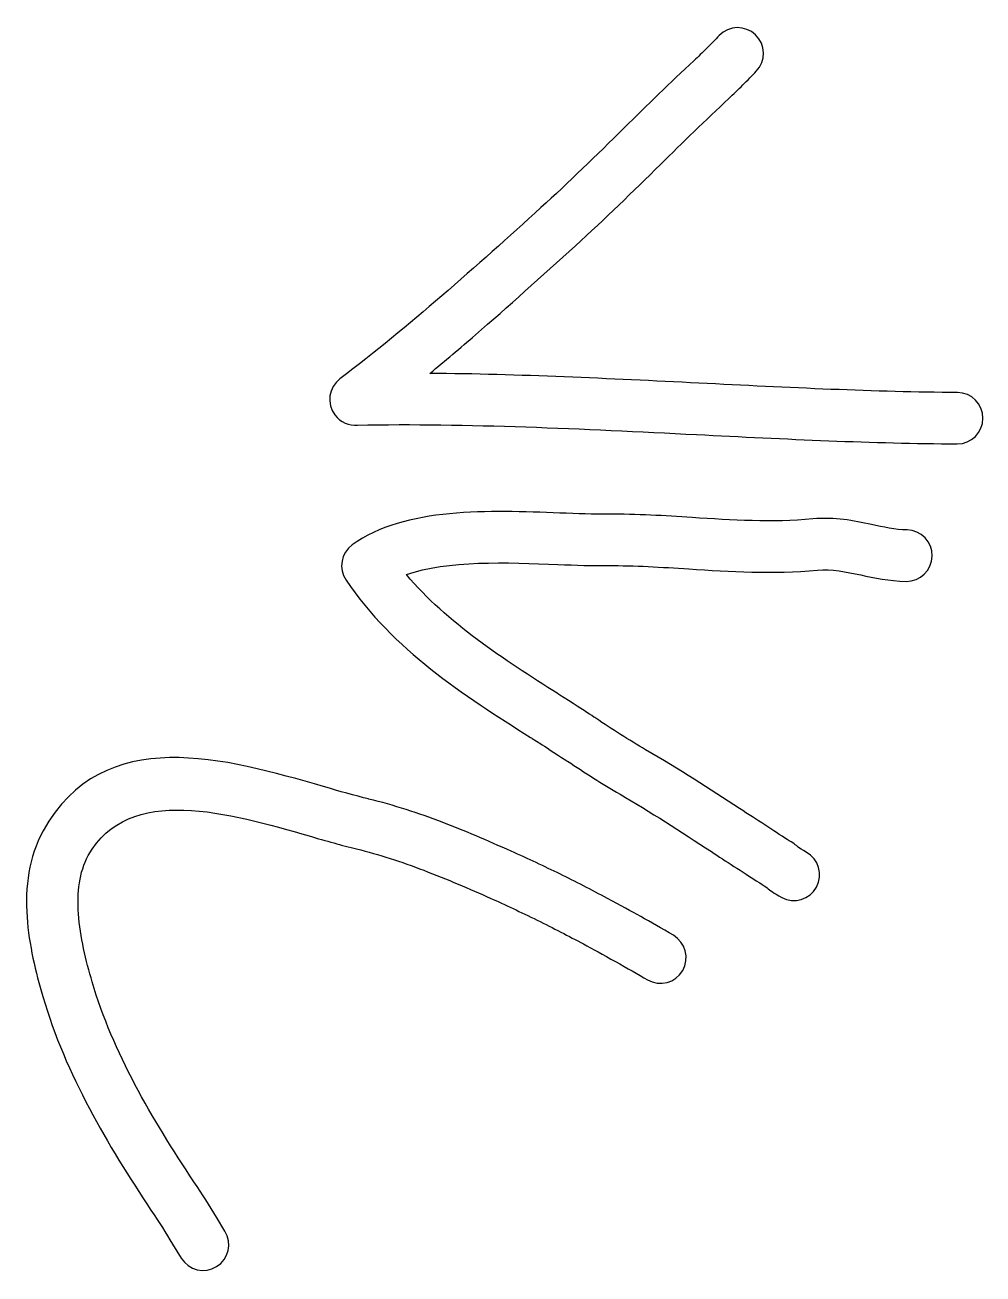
# Model space of a CAD drawing. Header units: centimetres. Extents: x -14.68 to -5.32, y -11.18 to -8.76.
# Drawn here: x -7.178 to -5.322, y -11.179 to -8.758 of the extents above.
import ezdxf

# ---------------------------------------------------------------- set-up
doc = ezdxf.new("R2010")
doc.units = ezdxf.units.CM
doc.header["$MEASUREMENT"] = 0
doc.layers.add('Layer 1', color=7, linetype='Continuous')

msp = doc.modelspace()

# ---------------------------------------------------------------- linework, layer by layer
at = {"layer": 'Layer 1', "color": 5}
for points, knots in [([(-5.83294, -8.77826), (-5.81385, -8.75842), (-5.78227, -8.7578), (-5.76243, -8.77689), (-5.76243, -8.77689), (-5.74259, -8.79598), (-5.74197, -8.82756), (-5.76106, -8.8474), (-5.76106, -8.8474), (-5.76946, -8.85609), (-5.77807, -8.86491), (-5.78717, -8.87399), (-5.78717, -8.87399), (-5.79634, -8.88315), (-5.80544, -8.89201), (-5.81435, -8.90028), (-5.81435, -8.90028), (-5.85978, -8.94252), (-5.90338, -8.9854), (-5.94696, -9.02826), (-5.94696, -9.02826), (-6.00028, -9.08071), (-6.05363, -9.13317), (-6.11166, -9.18569), (-6.11166, -9.18569), (-6.17693, -9.24478), (-6.2423, -9.30385), (-6.30549, -9.35846), (-6.30549, -9.35846), (-6.33471, -9.38371), (-6.36411, -9.40862), (-6.39372, -9.43302), (-6.39372, -9.43302), (-6.22107, -9.43452), (-6.04539, -9.44332), (-5.87257, -9.452), (-5.87257, -9.452), (-5.69956, -9.46067), (-5.52939, -9.46923), (-5.37145, -9.47011), (-5.37145, -9.47011), (-5.34395, -9.47022), (-5.32174, -9.49261), (-5.32185, -9.52011), (-5.32185, -9.52011), (-5.32196, -9.54761), (-5.34435, -9.56982), (-5.37185, -9.56971), (-5.37185, -9.56971), (-5.53462, -9.5688), (-5.70451, -9.56026), (-5.87725, -9.5516), (-5.87725, -9.5516), (-6.0967, -9.54059), (-6.32079, -9.52934), (-6.53371, -9.5332), (-6.53371, -9.5332), (-6.55023, -9.5346), (-6.56709, -9.52774), (-6.57781, -9.51354), (-6.57781, -9.51354), (-6.59442, -9.49154), (-6.59005, -9.46023), (-6.56805, -9.44362), (-6.56805, -9.44362), (-6.50006, -9.39232), (-6.43467, -9.33831), (-6.37073, -9.28306), (-6.37073, -9.28306), (-6.3036, -9.22505), (-6.24086, -9.16835), (-6.17846, -9.11187), (-6.17846, -9.11187), (-6.12487, -9.06337), (-6.07087, -9.01026), (-6.01688, -8.95716), (-6.01688, -8.95716), (-5.97221, -8.91323), (-5.92751, -8.86927), (-5.88231, -8.82724), (-5.88231, -8.82724), (-5.87358, -8.81913), (-5.86536, -8.81115), (-5.85749, -8.80329), (-5.85749, -8.80329), (-5.84955, -8.79537), (-5.84128, -8.78689), (-5.83294, -8.77826)], [0, 0, 0, 0, 0.0434783, 0.0434783, 0.0434783, 0.0434783, 0.0869565, 0.0869565, 0.0869565, 0.0869565, 0.1304348, 0.1304348, 0.1304348, 0.1304348, 0.173913, 0.173913, 0.173913, 0.173913, 0.2173913, 0.2173913, 0.2173913, 0.2173913, 0.2608696, 0.2608696, 0.2608696, 0.2608696, 0.3043478, 0.3043478, 0.3043478, 0.3043478, 0.3478261, 0.3478261, 0.3478261, 0.3478261, 0.3913043, 0.3913043, 0.3913043, 0.3913043, 0.4347826, 0.4347826, 0.4347826, 0.4347826, 0.4782609, 0.4782609, 0.4782609, 0.4782609, 0.5217391, 0.5217391, 0.5217391, 0.5217391, 0.5652174, 0.5652174, 0.5652174, 0.5652174, 0.6086957, 0.6086957, 0.6086957, 0.6086957, 0.6521739, 0.6521739, 0.6521739, 0.6521739, 0.6956522, 0.6956522, 0.6956522, 0.6956522, 0.7391304, 0.7391304, 0.7391304, 0.7391304, 0.7826087, 0.7826087, 0.7826087, 0.7826087, 0.826087, 0.826087, 0.826087, 0.826087, 0.8695652, 0.8695652, 0.8695652, 0.8695652, 0.9130435, 0.9130435, 0.9130435, 0.9130435, 1, 1, 1, 1]), ([(-5.46902, -9.73649), (-5.44152, -9.73703), (-5.41966, -9.75977), (-5.4202, -9.78727), (-5.4202, -9.78727), (-5.42074, -9.81477), (-5.44348, -9.83663), (-5.47098, -9.83609), (-5.47098, -9.83609), (-5.50442, -9.83534), (-5.53171, -9.82949), (-5.55866, -9.82373), (-5.55866, -9.82373), (-5.58684, -9.81771), (-5.61463, -9.81177), (-5.64259, -9.81437), (-5.64259, -9.81437), (-5.73023, -9.82257), (-5.81114, -9.81731), (-5.89184, -9.81208), (-5.89184, -9.81208), (-5.9446, -9.80866), (-5.99732, -9.80523), (-6.04819, -9.80567), (-6.04819, -9.80567), (-6.07815, -9.80592), (-6.11076, -9.80465), (-6.14552, -9.8033), (-6.14552, -9.8033), (-6.2434, -9.79948), (-6.35991, -9.79494), (-6.43926, -9.82289), (-6.43926, -9.82289), (-6.35986, -9.91764), (-6.25056, -9.98717), (-6.14522, -10.05417), (-6.14522, -10.05417), (-6.14402, -10.05493), (-6.14286, -10.05574), (-6.14175, -10.05658), (-6.14175, -10.05658), (-6.14175, -10.05658), (-6.12532, -10.06704), (-6.12532, -10.06704), (-6.12532, -10.06704), (-6.09863, -10.08407), (-6.08711, -10.09162), (-6.07579, -10.09905), (-6.07579, -10.09905), (-6.0746, -10.09983), (-6.07345, -10.10065), (-6.07235, -10.10151), (-6.07235, -10.10151), (-6.04022, -10.12261), (-6.00802, -10.14366), (-5.97551, -10.1624), (-5.97551, -10.1624), (-5.90981, -10.20031), (-5.85166, -10.23836), (-5.79352, -10.2764), (-5.79352, -10.2764), (-5.76032, -10.29812), (-5.7271, -10.31986), (-5.70121, -10.33623), (-5.70121, -10.33623), (-5.68966, -10.34354), (-5.68439, -10.34758), (-5.6798, -10.35109), (-5.6798, -10.35109), (-5.67614, -10.3539), (-5.67316, -10.35618), (-5.66422, -10.36105), (-5.66422, -10.36105), (-5.64006, -10.37421), (-5.63114, -10.40447), (-5.6443, -10.42863), (-5.6443, -10.42863), (-5.65746, -10.45279), (-5.68772, -10.46171), (-5.71188, -10.44855), (-5.71188, -10.44855), (-5.72838, -10.43956), (-5.73373, -10.43545), (-5.74034, -10.43039), (-5.74034, -10.43039), (-5.74358, -10.42792), (-5.74731, -10.42505), (-5.75433, -10.42061), (-5.75433, -10.42061), (-5.79109, -10.39737), (-5.81969, -10.37866), (-5.8482, -10.36), (-5.8482, -10.36), (-5.90772, -10.32106), (-5.96723, -10.28212), (-6.02511, -10.24872), (-6.02511, -10.24872), (-6.06027, -10.22846), (-6.09371, -10.20658), (-6.12705, -10.1847), (-6.12705, -10.1847), (-6.12821, -10.18407), (-6.12935, -10.18338), (-6.13047, -10.18265), (-6.13047, -10.18265), (-6.15172, -10.16871), (-6.17279, -10.15488), (-6.17884, -10.15102), (-6.17884, -10.15102), (-6.17884, -10.15102), (-6.19528, -10.14055), (-6.19528, -10.14055), (-6.19528, -10.14055), (-6.19645, -10.13993), (-6.1976, -10.13927), (-6.19874, -10.13855), (-6.19874, -10.13855), (-6.3287, -10.05589), (-6.46432, -9.96963), (-6.5561, -9.83372), (-6.5561, -9.83372), (-6.5561, -9.83372), (-6.55608, -9.83371), (-6.55608, -9.83371), (-6.55608, -9.83371), (-6.57108, -9.8115), (-6.56585, -9.78121), (-6.54399, -9.76536), (-6.54399, -9.76536), (-6.44262, -9.69196), (-6.27668, -9.69844), (-6.142, -9.7037), (-6.142, -9.7037), (-6.10764, -9.70504), (-6.07541, -9.70629), (-6.04897, -9.70607), (-6.04897, -9.70607), (-5.99188, -9.70558), (-5.93876, -9.70903), (-5.88558, -9.71248), (-5.88558, -9.71248), (-5.80818, -9.7175), (-5.73057, -9.72254), (-5.65157, -9.71515), (-5.65157, -9.71515), (-5.608, -9.7111), (-5.57324, -9.71854), (-5.53796, -9.72607), (-5.53796, -9.72607), (-5.51495, -9.73099), (-5.49164, -9.73599), (-5.46902, -9.73649)], [0, 0, 0, 0, 0.025641, 0.025641, 0.025641, 0.025641, 0.0512821, 0.0512821, 0.0512821, 0.0512821, 0.0769231, 0.0769231, 0.0769231, 0.0769231, 0.1025641, 0.1025641, 0.1025641, 0.1025641, 0.1282051, 0.1282051, 0.1282051, 0.1282051, 0.1538462, 0.1538462, 0.1538462, 0.1538462, 0.1794872, 0.1794872, 0.1794872, 0.1794872, 0.2051282, 0.2051282, 0.2051282, 0.2051282, 0.2307692, 0.2307692, 0.2307692, 0.2307692, 0.2564103, 0.2564103, 0.2564103, 0.2564103, 0.2820513, 0.2820513, 0.2820513, 0.2820513, 0.3076923, 0.3076923, 0.3076923, 0.3076923, 0.3333333, 0.3333333, 0.3333333, 0.3333333, 0.3589744, 0.3589744, 0.3589744, 0.3589744, 0.3846154, 0.3846154, 0.3846154, 0.3846154, 0.4102564, 0.4102564, 0.4102564, 0.4102564, 0.4358974, 0.4358974, 0.4358974, 0.4358974, 0.4615385, 0.4615385, 0.4615385, 0.4615385, 0.4871795, 0.4871795, 0.4871795, 0.4871795, 0.5128205, 0.5128205, 0.5128205, 0.5128205, 0.5384615, 0.5384615, 0.5384615, 0.5384615, 0.5641026, 0.5641026, 0.5641026, 0.5641026, 0.5897436, 0.5897436, 0.5897436, 0.5897436, 0.6153846, 0.6153846, 0.6153846, 0.6153846, 0.6410256, 0.6410256, 0.6410256, 0.6410256, 0.6666667, 0.6666667, 0.6666667, 0.6666667, 0.6923077, 0.6923077, 0.6923077, 0.6923077, 0.7179487, 0.7179487, 0.7179487, 0.7179487, 0.7435897, 0.7435897, 0.7435897, 0.7435897, 0.7692308, 0.7692308, 0.7692308, 0.7692308, 0.7948718, 0.7948718, 0.7948718, 0.7948718, 0.8205128, 0.8205128, 0.8205128, 0.8205128, 0.8461538, 0.8461538, 0.8461538, 0.8461538, 0.8717949, 0.8717949, 0.8717949, 0.8717949, 0.8974359, 0.8974359, 0.8974359, 0.8974359, 0.9230769, 0.9230769, 0.9230769, 0.9230769, 0.9487179, 0.9487179, 0.9487179, 0.9487179, 1, 1, 1, 1]), ([(-5.92186, -10.52213), (-5.89803, -10.53593), (-5.8899, -10.56646), (-5.9037, -10.59029), (-5.9037, -10.59029), (-5.9175, -10.61412), (-5.94803, -10.62225), (-5.97186, -10.60845), (-5.97186, -10.60845), (-5.99093, -10.59734), (-6.01152, -10.58556), (-6.03389, -10.57303), (-6.03389, -10.57303), (-6.05788, -10.55958), (-6.07867, -10.54814), (-6.09605, -10.53885), (-6.09605, -10.53885), (-6.12463, -10.52356), (-6.15453, -10.50817), (-6.18589, -10.49272), (-6.18589, -10.49272), (-6.21768, -10.47707), (-6.24798, -10.46279), (-6.27654, -10.4501), (-6.27654, -10.4501), (-6.31725, -10.43201), (-6.35923, -10.41381), (-6.40546, -10.39619), (-6.40546, -10.39619), (-6.44887, -10.37963), (-6.49238, -10.3652), (-6.53554, -10.3548), (-6.53554, -10.3548), (-6.53554, -10.3548), (-6.53573, -10.35475), (-6.53573, -10.35475), (-6.53573, -10.35475), (-6.53573, -10.35475), (-6.53574, -10.3548), (-6.53574, -10.3548), (-6.53574, -10.3548), (-6.56385, -10.34802), (-6.59484, -10.33904), (-6.62753, -10.32958), (-6.62753, -10.32958), (-6.78127, -10.28507), (-6.97841, -10.22799), (-7.05558, -10.36768), (-7.05558, -10.36768), (-7.07333, -10.39984), (-7.07751, -10.43945), (-7.07471, -10.48024), (-7.07471, -10.48024), (-7.07162, -10.52519), (-7.06007, -10.57163), (-7.04805, -10.61253), (-7.04805, -10.61253), (-7.02777, -10.68147), (-6.99896, -10.74739), (-6.96525, -10.81113), (-6.96525, -10.81113), (-6.93113, -10.87565), (-6.89174, -10.93826), (-6.85093, -10.99963), (-6.85093, -10.99963), (-6.83314, -11.02636), (-6.82202, -11.04452), (-6.80723, -11.06865), (-6.80723, -11.06865), (-6.80723, -11.06865), (-6.79075, -11.09561), (-6.79075, -11.09561), (-6.79075, -11.09561), (-6.7763, -11.11901), (-6.78356, -11.14971), (-6.80696, -11.16416), (-6.80696, -11.16416), (-6.83036, -11.17861), (-6.86106, -11.17135), (-6.87551, -11.14795), (-6.87551, -11.14795), (-6.87551, -11.14795), (-6.89239, -11.12061), (-6.89239, -11.12061), (-6.89239, -11.12061), (-6.90641, -11.09774), (-6.91694, -11.08054), (-6.93413, -11.05471), (-6.93413, -11.05471), (-6.97642, -10.9911), (-7.01743, -10.92587), (-7.05353, -10.85761), (-7.05353, -10.85761), (-7.09004, -10.78859), (-7.12138, -10.71669), (-7.14375, -10.64065), (-7.14375, -10.64065), (-7.15743, -10.59411), (-7.17061, -10.54071), (-7.17431, -10.48688), (-7.17431, -10.48688), (-7.17828, -10.42893), (-7.17132, -10.37079), (-7.14308, -10.31964), (-7.14308, -10.31964), (-7.02732, -10.1101), (-6.78712, -10.17964), (-6.59979, -10.23388), (-6.59979, -10.23388), (-6.56862, -10.2429), (-6.53906, -10.25147), (-6.5123, -10.25792), (-6.5123, -10.25792), (-6.5123, -10.25792), (-6.51231, -10.25797), (-6.51231, -10.25797), (-6.51231, -10.25797), (-6.46268, -10.26993), (-6.41547, -10.28546), (-6.36992, -10.30283), (-6.36992, -10.30283), (-6.32711, -10.31914), (-6.28169, -10.33891), (-6.2363, -10.35908), (-6.2363, -10.35908), (-6.20264, -10.37404), (-6.17118, -10.38877), (-6.14175, -10.40326), (-6.14175, -10.40326), (-6.11189, -10.41797), (-6.08098, -10.43393), (-6.04917, -10.45095), (-6.04917, -10.45095), (-6.0243, -10.46425), (-6.00298, -10.47589), (-5.98507, -10.48593), (-5.98507, -10.48593), (-5.96556, -10.49686), (-5.94437, -10.50901), (-5.92186, -10.52213)], [0, 0, 0, 0, 0.0277778, 0.0277778, 0.0277778, 0.0277778, 0.0555556, 0.0555556, 0.0555556, 0.0555556, 0.0833333, 0.0833333, 0.0833333, 0.0833333, 0.1111111, 0.1111111, 0.1111111, 0.1111111, 0.1388889, 0.1388889, 0.1388889, 0.1388889, 0.1666667, 0.1666667, 0.1666667, 0.1666667, 0.1944444, 0.1944444, 0.1944444, 0.1944444, 0.2222222, 0.2222222, 0.2222222, 0.2222222, 0.25, 0.25, 0.25, 0.25, 0.2777778, 0.2777778, 0.2777778, 0.2777778, 0.3055556, 0.3055556, 0.3055556, 0.3055556, 0.3333333, 0.3333333, 0.3333333, 0.3333333, 0.3611111, 0.3611111, 0.3611111, 0.3611111, 0.3888889, 0.3888889, 0.3888889, 0.3888889, 0.4166667, 0.4166667, 0.4166667, 0.4166667, 0.4444444, 0.4444444, 0.4444444, 0.4444444, 0.4722222, 0.4722222, 0.4722222, 0.4722222, 0.5, 0.5, 0.5, 0.5, 0.5277778, 0.5277778, 0.5277778, 0.5277778, 0.5555556, 0.5555556, 0.5555556, 0.5555556, 0.5833333, 0.5833333, 0.5833333, 0.5833333, 0.6111111, 0.6111111, 0.6111111, 0.6111111, 0.6388889, 0.6388889, 0.6388889, 0.6388889, 0.6666667, 0.6666667, 0.6666667, 0.6666667, 0.6944444, 0.6944444, 0.6944444, 0.6944444, 0.7222222, 0.7222222, 0.7222222, 0.7222222, 0.75, 0.75, 0.75, 0.75, 0.7777778, 0.7777778, 0.7777778, 0.7777778, 0.8055556, 0.8055556, 0.8055556, 0.8055556, 0.8333333, 0.8333333, 0.8333333, 0.8333333, 0.8611111, 0.8611111, 0.8611111, 0.8611111, 0.8888889, 0.8888889, 0.8888889, 0.8888889, 0.9166667, 0.9166667, 0.9166667, 0.9166667, 0.9444444, 0.9444444, 0.9444444, 0.9444444, 1, 1, 1, 1])]:
    msp.add_open_spline(points, degree=3, knots=knots, dxfattribs=at)

doc.saveas('drawing.dxf')
